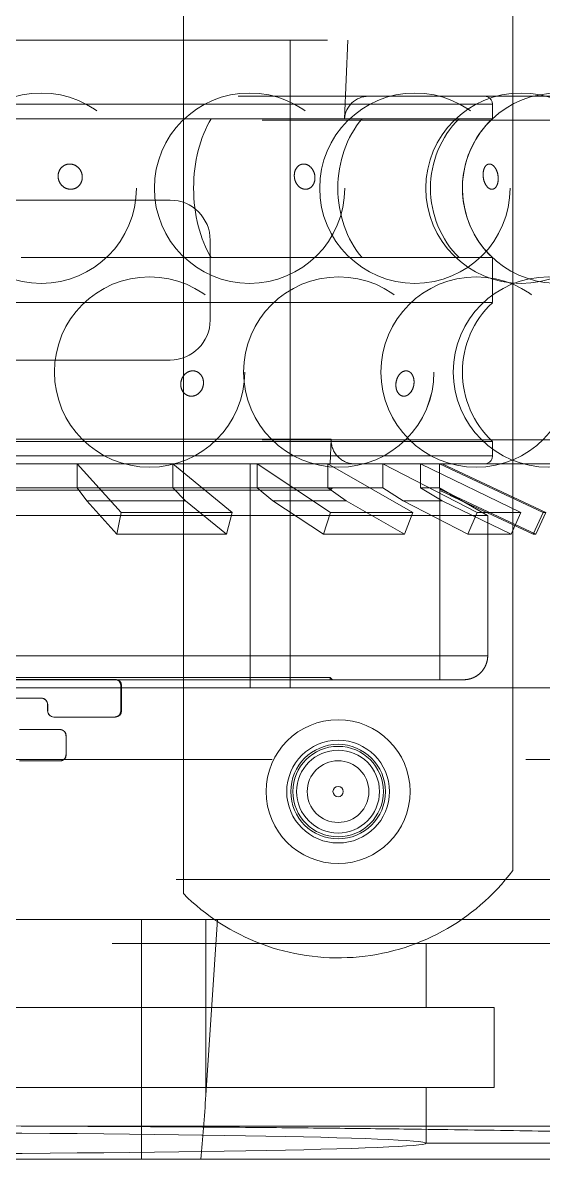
# Model space of a CAD drawing. Header units: millimetres. Extents: x -654804 to -654016, y 0 to 722.
# Drawn here: x -654461.7 to -654429.1, y 204.4 to 275.5 of the extents above; entities that cross this region are included whole.
import ezdxf

# ---------------------------------------------------------------- set-up
doc = ezdxf.new("R2010")
doc.units = ezdxf.units.MM
doc.linetypes.add('HIDDEN', pattern=[9.525, 6.35, -3.175])
for name, color, linetype, lineweight in [('Estreito visível (ISO)', 7, 'Continuous', 9), ('OCULTO', 3, 'HIDDEN', 5), ('Visível (ISO)', 7, 'Continuous', 9)]:
    doc.layers.add(name, color=color, linetype=linetype, lineweight=lineweight)

msp = doc.modelspace()

# ---------------------------------------------------------------- linework, layer by layer
at = {"layer": 'Estreito visível (ISO)'}
for p, q in [((-654460.135, 232.826), (-654460.138, 232.826)), ((-654460.135, 232.434), (-654460.138, 232.434)), ((-654411.755, 206.44), (-654458.804, 206.44))]:
    msp.add_line(p, q, dxfattribs=at)
msp.add_circle((-654441.975, 227.374), 2.591, dxfattribs=at)
at = {"layer": 'OCULTO', "ltscale": 5}
for p, q in [((-654474.388, 274.374), (-654441.371, 274.374)), ((-654444.975, 274.374), (-654444.975, 247.874)), ((-654441.575, 269.46), (-654441.371, 274.374)), ((-654416.475, 270.874), (-654533.475, 270.874)), ((-654432.325, 270.374), (-654517.625, 270.374)), ((-654432.325, 269.462), (-654432.325, 270.374)), ((-654414.975, 269.374), (-654474.975, 269.374)), ((-654441.575, 269.46), (-654474.392, 269.46)), ((-654449.906, 269.462), (-654461.795, 269.462)), ((-654440.47, 269.462), (-654449.906, 269.462)), ((-654434.412, 269.462), (-654440.47, 269.462)), ((-654432.325, 269.462), (-654434.412, 269.462)), ((-654452.475, 264.374), (-654467.475, 264.374)), ((-654449.975, 256.874), (-654449.975, 261.874)), ((-654449.906, 260.787), (-654461.795, 260.787)), ((-654440.47, 260.787), (-654449.906, 260.787)), ((-654434.412, 260.787), (-654440.47, 260.787)), ((-654432.325, 260.787), (-654434.412, 260.787)), ((-654432.325, 257.962), (-654432.325, 260.787)), ((-654432.325, 257.962), (-654517.625, 257.962)), ((-654467.475, 254.374), (-654452.475, 254.374)), ((-654432.325, 249.287), (-654517.625, 249.287)), ((-654414.975, 249.374), (-654474.975, 249.374)), ((-654470.472, 249.431), (-654442.41, 249.431)), ((-654442.475, 247.874), (-654442.41, 249.431)), ((-654432.325, 248.374), (-654432.325, 249.287)), ((-654432.325, 248.374), (-654517.625, 248.374)), ((-654444.975, 247.874), (-654534.975, 247.874)), ((-654458.281, 247.874), (-654458.281, 246.374)), ((-654458.281, 247.874), (-654455.534, 244.843)), ((-654452.318, 247.874), (-654452.318, 246.374)), ((-654448.59, 244.843), (-654452.318, 247.874)), ((-654447.475, 247.874), (-654447.475, 233.874)), ((-654447.044, 247.874), (-654447.044, 246.374)), ((-654447.044, 247.874), (-654442.448, 244.843)), ((-654444.975, 233.874), (-654444.975, 247.874)), ((-654416.475, 247.874), (-654444.975, 247.874)), ((-654442.618, 247.874), (-654442.618, 246.374)), ((-654437.294, 244.843), (-654442.618, 247.874)), ((-654439.175, 247.874), (-654439.175, 246.374)), ((-654439.175, 247.874), (-654433.284, 244.843)), ((-654436.821, 247.874), (-654436.821, 246.374)), ((-654430.542, 244.843), (-654436.821, 247.874)), ((-654435.625, 247.874), (-654435.625, 246.374)), ((-654435.625, 247.874), (-654429.15, 244.843)), ((-654435.475, 247.874), (-654428.975, 244.843)), ((-654442.475, 246.233), (-654470.451, 246.233)), ((-654458.281, 246.374), (-654464.751, 246.374)), ((-654457.691, 245.568), (-654458.281, 246.374)), ((-654452.318, 246.374), (-654458.281, 246.374)), ((-654452.318, 246.374), (-654451.517, 245.568)), ((-654447.044, 246.374), (-654452.318, 246.374)), ((-654446.056, 245.568), (-654447.044, 246.374)), ((-654442.618, 246.374), (-654447.044, 246.374)), ((-654442.618, 246.374), (-654441.474, 245.568)), ((-654439.175, 246.374), (-654442.618, 246.374)), ((-654442.475, 246.233), (-654442.333, 246.374)), ((-654442.475, 246.374), (-654442.475, 246.233)), ((-654437.91, 245.568), (-654439.175, 246.374)), ((-654436.821, 246.374), (-654435.472, 245.568)), ((-654435.625, 246.374), (-654436.821, 246.374)), ((-654435.619, 246.371), (-654435.625, 246.374)), ((-654435.619, 234.374), (-654435.619, 246.368)), ((-654435.619, 246.287), (-654429.609, 243.484)), ((-654434.969, 245.912), (-654435.619, 246.216)), ((-654455.802, 243.484), (-654457.691, 245.568)), ((-654457.691, 245.568), (-654451.517, 245.568)), ((-654451.517, 245.568), (-654448.954, 243.484)), ((-654442.896, 243.484), (-654446.056, 245.568)), ((-654446.056, 245.568), (-654441.474, 245.568)), ((-654441.474, 245.568), (-654437.813, 243.484)), ((-654433.859, 243.484), (-654437.91, 245.568)), ((-654437.91, 245.568), (-654435.472, 245.568)), ((-654435.472, 245.568), (-654431.154, 243.484)), ((-654434.234, 245.568), (-654434.969, 245.994)), ((-654434.969, 245.994), (-654434.969, 245.912)), ((-654429.781, 243.484), (-654434.234, 245.568)), ((-654434.234, 245.568), (-654434.228, 245.568)), ((-654432.619, 244.642), (-654471.475, 244.642)), ((-654455.534, 244.843), (-654455.802, 243.484)), ((-654448.59, 244.843), (-654455.534, 244.843)), ((-654448.954, 243.484), (-654448.59, 244.843)), ((-654442.448, 244.843), (-654442.896, 243.484)), ((-654437.294, 244.843), (-654442.448, 244.843)), ((-654437.813, 243.484), (-654437.294, 244.843)), ((-654433.284, 244.843), (-654433.859, 243.484)), ((-654430.542, 244.843), (-654433.284, 244.843)), ((-654432.619, 235.874), (-654432.619, 244.642)), ((-654431.154, 243.484), (-654430.542, 244.843)), ((-654429.15, 244.843), (-654429.781, 243.484)), ((-654429.609, 243.484), (-654428.975, 244.843)), ((-654428.975, 244.843), (-654429.15, 244.843)), ((-654448.954, 243.484), (-654455.802, 243.484)), ((-654437.813, 243.484), (-654442.896, 243.484)), ((-654431.154, 243.484), (-654433.859, 243.484)), ((-654429.609, 243.484), (-654429.781, 243.484)), ((-654432.619, 235.874), (-654471.475, 235.874)), ((-654434.124, 234.374), (-654471.475, 234.374)), ((-654470.451, 234.516), (-654442.475, 234.516)), ((-654455.563, 234.004), (-654455.563, 232.434)), ((-654455.51, 234.004), (-654455.563, 234.004)), ((-654442.475, 234.516), (-654442.333, 234.374)), ((-654442.475, 234.516), (-654442.475, 234.374)), ((-654447.475, 233.874), (-654529.975, 233.874)), ((-654447.475, 233.874), (-654444.975, 233.874)), ((-654414.975, 233.874), (-654444.975, 233.874)), ((-654455.51, 232.434), (-654455.563, 232.434)), ((-654458.989, 230.863), (-654458.989, 229.685)), ((-654458.979, 230.863), (-654458.989, 230.863)), ((-654458.979, 229.685), (-654458.989, 229.685)), ((-654398.475, 229.374), (-654469.975, 229.374)), ((-654420.35, 221.874), (-654529.6, 221.874)), ((-654454.269, 204.374), (-654454.269, 219.374)), ((-654450.244, 208.386), (-654449.524, 219.374)), ((-654450.244, 208.386), (-654450.244, 219.374)), ((-654449.524, 219.374), (-654449.704, 219.374)), ((-654434.245, 219.374), (-654449.524, 219.374)), ((-654424.35, 217.874), (-654525.6, 217.874)), ((-654436.475, 217.874), (-654436.475, 213.874)), ((-654436.475, 213.874), (-654436.475, 217.874)), ((-654432.225, 213.874), (-654517.725, 213.874)), ((-654432.225, 208.874), (-654432.225, 213.874)), ((-654432.225, 213.874), (-654432.225, 213.874)), ((-654432.225, 213.874), (-654432.225, 208.874)), ((-654432.225, 208.874), (-654517.725, 208.874)), ((-654436.475, 208.874), (-654436.475, 205.374)), ((-654436.475, 205.374), (-654436.475, 208.874)), ((-654432.225, 208.874), (-654432.225, 208.874))]:
    msp.add_line(p, q, dxfattribs=at)
for centre, radius in [((-654460.535, 265.124), 5.953), ((-654447.509, 265.124), 5.953), ((-654437.172, 265.124), 5.953), ((-654430.535, 265.124), 5.953), ((-654453.761, 253.624), 5.953), ((-654453.761, 253.624), 5.953), ((-654441.934, 253.624), 5.953), ((-654441.933, 253.624), 5.953), ((-654433.34, 253.624), 5.953), ((-654433.34, 253.624), 5.953), ((-654428.823, 253.624), 5.953), ((-654428.823, 253.624), 5.953), ((-654441.975, 227.374), 2.832)]:
    msp.add_circle(centre, radius, dxfattribs=at)
for centre, radius, start, end in [((-654428.248, 265.124), 5.953, 14.69605, 359.33391), ((-654440.078, 269.374), 1.5, 90, 176.73488), ((-654432.825, 270.374), 0.5, 0, 90), ((-654428.248, 265.124), 5.953, 133.22497, 226.77503), ((-654452.475, 261.874), 2.5, 0, 90), ((-654428.248, 253.624), 5.953, 133.22497, 226.77503), ((-654452.475, 256.874), 2.5, 270, 0), ((-654440.911, 249.374), 1.5, 177.85117, 270), ((-654432.825, 248.374), 0.5, 270, 0)]:
    msp.add_arc(centre, radius, start, end, dxfattribs=at)
for centre, major_axis, ratio, start_param, end_param in [((-654447.509, 265.124), (0, 5.953), 0.587785, 0.754418, 2.387175), ((-654437.172, 265.124), (0, 5.953), 0.809017, 0.754418, 2.387175), ((-654430.535, 265.124), (0, 5.953), 0.951057, 0.754418, 2.387175), ((-654454.269, 221.739), (0, -31.596), 0.140541, 0.988911, 1.134464)]:
    msp.add_ellipse(centre, major_axis=major_axis, ratio=ratio, start_param=start_param, end_param=end_param, dxfattribs=at)
for points, knots in [([(-654458.756, 266.635), (-654458.819, 266.635), (-654458.908, 266.625), (-654459.089, 266.559), (-654459.181, 266.504), (-654459.333, 266.355), (-654459.394, 266.259), (-654459.471, 266.054), (-654459.486, 265.944), (-654459.479, 265.746), (-654459.455, 265.636), (-654459.363, 265.43), (-654459.294, 265.335), (-654459.131, 265.186), (-654459.035, 265.13), (-654458.849, 265.065), (-654458.759, 265.055), (-654458.633, 265.055), (-654458.543, 265.065), (-654458.362, 265.13), (-654458.27, 265.186), (-654458.119, 265.335), (-654458.057, 265.43), (-654457.98, 265.636), (-654457.965, 265.746), (-654457.973, 265.944), (-654457.996, 266.054), (-654458.089, 266.259), (-654458.158, 266.355), (-654458.32, 266.504), (-654458.417, 266.559), (-654458.603, 266.625), (-654458.693, 266.635), (-654458.756, 266.635)], [0, 0, 0, 0, 0.0198918, 0.0198918, 0.0397835, 0.0397835, 0.0596753, 0.0596753, 0.0795671, 0.0795671, 0.0994588, 0.0994588, 0.1193506, 0.1193506, 0.1392423, 0.1392423, 0.1591341, 0.1591341, 0.1790259, 0.1790259, 0.1989176, 0.1989176, 0.2188094, 0.2188094, 0.2387012, 0.2387012, 0.2585929, 0.2585929, 0.2784847, 0.2784847, 0.2983765, 0.2983765, 0.3182682, 0.3182682, 0.3182682, 0.3182682]), ([(-654444.125, 266.635), (-654444.178, 266.635), (-654444.254, 266.625), (-654444.405, 266.559), (-654444.481, 266.504), (-654444.604, 266.355), (-654444.653, 266.259), (-654444.71, 266.054), (-654444.718, 265.944), (-654444.704, 265.746), (-654444.68, 265.636), (-654444.593, 265.43), (-654444.53, 265.335), (-654444.386, 265.186), (-654444.302, 265.13), (-654444.141, 265.065), (-654444.064, 265.055), (-654443.957, 265.055), (-654443.881, 265.065), (-654443.73, 265.13), (-654443.654, 265.186), (-654443.531, 265.335), (-654443.482, 265.43), (-654443.425, 265.636), (-654443.417, 265.746), (-654443.431, 265.944), (-654443.455, 266.054), (-654443.542, 266.259), (-654443.605, 266.355), (-654443.749, 266.504), (-654443.833, 266.559), (-654443.994, 266.625), (-654444.071, 266.635), (-654444.125, 266.635)], [0, 0, 0, 0, 0.0198918, 0.0198918, 0.0397835, 0.0397835, 0.0596753, 0.0596753, 0.0795671, 0.0795671, 0.0994588, 0.0994588, 0.1193506, 0.1193506, 0.1392423, 0.1392423, 0.1591341, 0.1591341, 0.1790259, 0.1790259, 0.1989176, 0.1989176, 0.2188094, 0.2188094, 0.2387012, 0.2387012, 0.2585929, 0.2585929, 0.2784847, 0.2784847, 0.2983765, 0.2983765, 0.3182682, 0.3182682, 0.3182682, 0.3182682]), ([(-654432.513, 266.635), (-654432.552, 266.635), (-654432.606, 266.625), (-654432.714, 266.559), (-654432.766, 266.504), (-654432.848, 266.355), (-654432.879, 266.259), (-654432.911, 266.054), (-654432.912, 265.944), (-654432.892, 265.746), (-654432.87, 265.636), (-654432.797, 265.43), (-654432.747, 265.335), (-654432.635, 265.186), (-654432.571, 265.13), (-654432.451, 265.065), (-654432.395, 265.055), (-654432.317, 265.055), (-654432.263, 265.065), (-654432.156, 265.13), (-654432.103, 265.186), (-654432.021, 265.335), (-654431.99, 265.43), (-654431.958, 265.636), (-654431.957, 265.746), (-654431.977, 265.944), (-654431.999, 266.054), (-654432.072, 266.259), (-654432.122, 266.355), (-654432.234, 266.504), (-654432.298, 266.559), (-654432.418, 266.625), (-654432.474, 266.635), (-654432.513, 266.635)], [0, 0, 0, 0, 0.0198918, 0.0198918, 0.0397835, 0.0397835, 0.0596753, 0.0596753, 0.0795671, 0.0795671, 0.0994588, 0.0994588, 0.1193506, 0.1193506, 0.1392423, 0.1392423, 0.1591341, 0.1591341, 0.1790259, 0.1790259, 0.1989176, 0.1989176, 0.2188094, 0.2188094, 0.2387012, 0.2387012, 0.2585929, 0.2585929, 0.2784847, 0.2784847, 0.2983765, 0.2983765, 0.3182682, 0.3182682, 0.3182682, 0.3182682]), ([(-654451.059, 253.696), (-654451.118, 253.696), (-654451.203, 253.687), (-654451.379, 253.621), (-654451.471, 253.565), (-654451.627, 253.415), (-654451.693, 253.32), (-654451.785, 253.114), (-654451.809, 253.003), (-654451.82, 252.805), (-654451.808, 252.694), (-654451.74, 252.488), (-654451.684, 252.392), (-654451.545, 252.243), (-654451.459, 252.187), (-654451.29, 252.121), (-654451.206, 252.111), (-654451.088, 252.111), (-654451.003, 252.121), (-654450.827, 252.187), (-654450.735, 252.243), (-654450.579, 252.392), (-654450.512, 252.488), (-654450.421, 252.694), (-654450.397, 252.805), (-654450.386, 253.003), (-654450.398, 253.114), (-654450.466, 253.32), (-654450.522, 253.415), (-654450.661, 253.565), (-654450.747, 253.621), (-654450.916, 253.687), (-654450.999, 253.696), (-654451.059, 253.696)], [0, 0, 0, 0, 0.0199596, 0.0199596, 0.0399192, 0.0399192, 0.0598788, 0.0598788, 0.0798384, 0.0798384, 0.099798, 0.099798, 0.1197576, 0.1197576, 0.1397172, 0.1397172, 0.1596768, 0.1596768, 0.1796364, 0.1796364, 0.199596, 0.199596, 0.2195556, 0.2195556, 0.2395152, 0.2395152, 0.2594748, 0.2594748, 0.2794344, 0.2794344, 0.299394, 0.299394, 0.3193536, 0.3193536, 0.3193536, 0.3193536]), ([(-654451.058, 253.696), (-654450.999, 253.696), (-654450.915, 253.687), (-654450.746, 253.621), (-654450.661, 253.565), (-654450.522, 253.415), (-654450.465, 253.32), (-654450.397, 253.114), (-654450.386, 253.003), (-654450.397, 252.805), (-654450.421, 252.694), (-654450.512, 252.488), (-654450.579, 252.392), (-654450.735, 252.243), (-654450.826, 252.187), (-654451.003, 252.121), (-654451.087, 252.111), (-654451.206, 252.111), (-654451.29, 252.121), (-654451.459, 252.187), (-654451.544, 252.243), (-654451.683, 252.392), (-654451.739, 252.488), (-654451.807, 252.694), (-654451.819, 252.805), (-654451.808, 253.003), (-654451.784, 253.114), (-654451.693, 253.32), (-654451.626, 253.415), (-654451.47, 253.565), (-654451.379, 253.621), (-654451.202, 253.687), (-654451.117, 253.696), (-654451.058, 253.696)], [0, 0, 0, 0, 0.0199596, 0.0199596, 0.0399192, 0.0399192, 0.0598788, 0.0598788, 0.0798384, 0.0798384, 0.099798, 0.099798, 0.1197576, 0.1197576, 0.1397172, 0.1397172, 0.1596768, 0.1596768, 0.1796364, 0.1796364, 0.199596, 0.199596, 0.2195556, 0.2195556, 0.2395152, 0.2395152, 0.2594748, 0.2594748, 0.2794344, 0.2794344, 0.299394, 0.299394, 0.3193536, 0.3193536, 0.3193536, 0.3193536]), ([(-654437.724, 253.696), (-654437.772, 253.696), (-654437.839, 253.687), (-654437.982, 253.621), (-654438.057, 253.565), (-654438.187, 253.415), (-654438.244, 253.32), (-654438.325, 253.114), (-654438.349, 253.003), (-654438.367, 252.805), (-654438.362, 252.694), (-654438.317, 252.488), (-654438.276, 252.392), (-654438.172, 252.243), (-654438.107, 252.187), (-654437.975, 252.121), (-654437.909, 252.111), (-654437.815, 252.111), (-654437.748, 252.121), (-654437.605, 252.187), (-654437.53, 252.243), (-654437.4, 252.392), (-654437.343, 252.488), (-654437.261, 252.694), (-654437.237, 252.805), (-654437.22, 253.003), (-654437.225, 253.114), (-654437.27, 253.32), (-654437.311, 253.415), (-654437.415, 253.565), (-654437.48, 253.621), (-654437.611, 253.687), (-654437.677, 253.696), (-654437.724, 253.696)], [0, 0, 0, 0, 0.0199596, 0.0199596, 0.0399192, 0.0399192, 0.0598788, 0.0598788, 0.0798384, 0.0798384, 0.099798, 0.099798, 0.1197576, 0.1197576, 0.1397172, 0.1397172, 0.1596768, 0.1596768, 0.1796364, 0.1796364, 0.199596, 0.199596, 0.2195556, 0.2195556, 0.2395152, 0.2395152, 0.2594748, 0.2594748, 0.2794344, 0.2794344, 0.299394, 0.299394, 0.3193536, 0.3193536, 0.3193536, 0.3193536]), ([(-654437.724, 253.696), (-654437.677, 253.696), (-654437.611, 253.687), (-654437.48, 253.621), (-654437.414, 253.565), (-654437.31, 253.415), (-654437.27, 253.32), (-654437.225, 253.114), (-654437.22, 253.003), (-654437.237, 252.805), (-654437.261, 252.694), (-654437.342, 252.488), (-654437.399, 252.392), (-654437.529, 252.243), (-654437.605, 252.187), (-654437.747, 252.121), (-654437.815, 252.111), (-654437.909, 252.111), (-654437.975, 252.121), (-654438.106, 252.187), (-654438.172, 252.243), (-654438.276, 252.392), (-654438.316, 252.488), (-654438.362, 252.694), (-654438.366, 252.805), (-654438.349, 253.003), (-654438.325, 253.114), (-654438.244, 253.32), (-654438.187, 253.415), (-654438.057, 253.565), (-654437.982, 253.621), (-654437.839, 253.687), (-654437.771, 253.696), (-654437.724, 253.696)], [0, 0, 0, 0, 0.0199596, 0.0199596, 0.0399192, 0.0399192, 0.0598788, 0.0598788, 0.0798384, 0.0798384, 0.099798, 0.099798, 0.1197576, 0.1197576, 0.1397172, 0.1397172, 0.1596768, 0.1596768, 0.1796364, 0.1796364, 0.199596, 0.199596, 0.2195556, 0.2195556, 0.2395152, 0.2395152, 0.2594748, 0.2594748, 0.2794344, 0.2794344, 0.299394, 0.299394, 0.3193536, 0.3193536, 0.3193536, 0.3193536]), ([(-654434.124, 234.374), (-654434.031, 234.374), (-654433.93, 234.383), (-654433.731, 234.423), (-654433.633, 234.453), (-654433.462, 234.524), (-654433.371, 234.571), (-654433.203, 234.684), (-654433.125, 234.749), (-654432.993, 234.88), (-654432.928, 234.958), (-654432.816, 235.126), (-654432.769, 235.215), (-654432.698, 235.386), (-654432.668, 235.483), (-654432.628, 235.681), (-654432.619, 235.782), (-654432.619, 235.874)], [-2.225392, -2.225392, -2.225392, -2.225392, -1.946386, -1.946386, -1.66738, -1.66738, -1.388917, -1.388917, -1.110454, -1.110454, -0.832599, -0.832599, -0.554744, -0.554744, -0.277372, -0.277372, 0, 0, 0, 0]), ([(-654455.942, 234.397), (-654455.895, 234.397), (-654455.844, 234.387), (-654455.75, 234.347), (-654455.708, 234.316), (-654455.641, 234.247), (-654455.611, 234.202), (-654455.573, 234.106), (-654455.563, 234.053), (-654455.563, 234.004)], [0.5925314, 0.5925314, 0.5925314, 0.5925314, 0.7409974, 0.7409974, 0.8894634, 0.8894634, 1.0373234, 1.0373234, 1.1851834, 1.1851834, 1.1851834, 1.1851834]), ([(-654455.563, 232.434), (-654455.563, 232.384), (-654455.573, 232.332), (-654455.611, 232.235), (-654455.641, 232.191), (-654455.708, 232.121), (-654455.75, 232.091), (-654455.844, 232.051), (-654455.895, 232.041), (-654455.942, 232.041)], [-1.1851834, -1.1851834, -1.1851834, -1.1851834, -1.0373234, -1.0373234, -0.8894634, -0.8894634, -0.7409974, -0.7409974, -0.5925314, -0.5925314, -0.5925314, -0.5925314]), ([(-654459.372, 231.256), (-654459.324, 231.256), (-654459.272, 231.246), (-654459.178, 231.206), (-654459.135, 231.176), (-654459.067, 231.106), (-654459.038, 231.062), (-654458.999, 230.965), (-654458.989, 230.912), (-654458.989, 230.863)], [0.5916827, 0.5916827, 0.5916827, 0.5916827, 0.7396665, 0.7396665, 0.8876503, 0.8876503, 1.0355317, 1.0355317, 1.1834132, 1.1834132, 1.1834132, 1.1834132]), ([(-654458.989, 229.685), (-654458.989, 229.636), (-654458.999, 229.584), (-654459.038, 229.487), (-654459.067, 229.443), (-654459.135, 229.373), (-654459.178, 229.343), (-654459.272, 229.303), (-654459.324, 229.293), (-654459.372, 229.293)], [1.1834132, 1.1834132, 1.1834132, 1.1834132, 1.3312946, 1.3312946, 1.479176, 1.479176, 1.6271598, 1.6271598, 1.7751436, 1.7751436, 1.7751436, 1.7751436])]:
    msp.add_open_spline(points, degree=3, knots=knots, dxfattribs=at)
for points, weights in [([(-654435.619, 246.368), (-654435.619, 246.369), (-654435.619, 246.371)], [1.00024539297, 1.00019062915, 1.00013535102]), ([(-654434.969, 245.994), (-654435.297, 246.183), (-654435.619, 246.368)], [1.00023587986, 1.00015372377, 1.00000509728]), ([(-654434.969, 245.912), (-654434.602, 245.742), (-654434.228, 245.568)], [1.00075636282, 1.00097974336, 1.00111944367]), ([(-654432.619, 244.642), (-654433.439, 245.114), (-654434.228, 245.568)], [1, 1.00035451558, 1.00033655733])]:
    msp.add_rational_spline(points, weights, degree=2, dxfattribs=at)
at = {"layer": 'Visível (ISO)'}
for p, q in [((-654451.651, 220.998), (-654451.651, 297.75)), ((-654431.058, 222.433), (-654431.058, 296.316)), ((-654461.677, 234.397), (-654467.073, 234.397)), ((-654455.895, 234.397), (-654461.677, 234.397)), ((-654455.51, 232.434), (-654455.51, 234.004)), ((-654463.989, 233.219), (-654461.677, 233.219)), ((-654461.677, 233.219), (-654460.52, 233.219)), ((-654460.138, 232.434), (-654460.138, 232.826)), ((-654460.135, 232.826), (-654460.135, 232.434)), ((-654459.75, 232.041), (-654459.755, 232.041)), ((-654459.75, 232.041), (-654455.895, 232.041)), ((-654461.677, 231.256), (-654461.903, 231.256)), ((-654459.364, 231.256), (-654461.677, 231.256)), ((-654458.979, 229.685), (-654458.979, 230.863)), ((-654461.903, 229.293), (-654461.677, 229.293)), ((-654461.677, 229.293), (-654459.364, 229.293)), ((-654500.245, 219.374), (-654449.704, 219.374)), ((-654434.245, 219.374), (-654425.985, 219.374)), ((-654412.218, 205.374), (-654436.475, 205.374)), ((-654436.475, 205.373), (-654436.475, 205.374)), ((-654436.475, 205.373), (-654411.838, 205.373)), ((-654412.629, 204.374), (-654537.32, 204.374))]:
    msp.add_line(p, q, dxfattribs=at)
for radius in [4.5, 3.214, 2.958, 1.929, 0.321]:
    msp.add_circle((-654441.975, 227.374), radius, dxfattribs=at)
msp.add_arc((-654441.975, 230.62), 13.646, 224.83867, 323.1301, dxfattribs=at)
for centre, major_axis, ratio, start_param, end_param in [((-654455.895, 234.004), (0, 0.393), 0.98179, 4.712389, 6.283185), ((-654460.52, 232.826), (0, 0.393), 0.98179, 4.712389, 6.283185), ((-654459.75, 232.434), (0, -0.393), 0.98179, 4.712389, 6.283185), ((-654455.895, 232.434), (0, -0.393), 0.98179, 0, 1.570796), ((-654459.364, 230.863), (0, 0.393), 0.98179, 4.712389, 6.283185), ((-654459.364, 229.685), (0, -0.393), 0.98179, 0, 1.570796), ((-654474.975, 205.377), (-63.032, 0), 0.017455, 4.452933, 4.971845), ((-654474.975, 205.373), (38.5, 0), 0.017455, 0.000779, 3.140813), ((-654474.975, 205.373), (38.5, 0), 0.017455, 3.141593, 6.283185)]:
    msp.add_ellipse(centre, major_axis=major_axis, ratio=ratio, start_param=start_param, end_param=end_param, dxfattribs=at)
for points, knots in [([(-654460.138, 232.826), (-654460.138, 232.875), (-654460.148, 232.928), (-654460.187, 233.025), (-654460.217, 233.069), (-654460.285, 233.139), (-654460.328, 233.169), (-654460.423, 233.209), (-654460.474, 233.219), (-654460.522, 233.219)], [1.1831617, 1.1831617, 1.1831617, 1.1831617, 1.3310459, 1.3310459, 1.47893, 1.47893, 1.6268422, 1.6268422, 1.7747544, 1.7747544, 1.7747544, 1.7747544]), ([(-654459.755, 232.041), (-654459.803, 232.041), (-654459.854, 232.051), (-654459.949, 232.091), (-654459.992, 232.121), (-654460.06, 232.191), (-654460.09, 232.235), (-654460.129, 232.332), (-654460.138, 232.384), (-654460.138, 232.434)], [-0.5916355, -0.5916355, -0.5916355, -0.5916355, -0.4436985, -0.4436985, -0.2957616, -0.2957616, -0.1478808, -0.1478808, 0, 0, 0, 0]), ([(-654458.804, 206.44), (-654457.214, 206.433), (-654455.647, 206.424), (-654451.894, 206.401), (-654449.755, 206.386), (-654446.918, 206.362), (-654446.047, 206.354), (-654444.287, 206.338), (-654443.399, 206.329), (-654441.648, 206.311), (-654440.785, 206.301), (-654439.125, 206.282), (-654438.327, 206.272), (-654436.492, 206.248), (-654435.378, 206.233), (-654433.169, 206.2), (-654432.072, 206.183), (-654429.954, 206.147), (-654428.933, 206.128), (-654427.008, 206.09), (-654426.105, 206.071), (-654424.045, 206.025), (-654422.834, 205.995), (-654420.556, 205.931), (-654419.488, 205.898), (-654417.564, 205.829), (-654416.707, 205.794), (-654415.236, 205.723), (-654414.622, 205.688), (-654413.723, 205.627), (-654413.365, 205.597), (-654412.784, 205.537), (-654412.561, 205.506), (-654412.271, 205.444), (-654412.205, 205.413), (-654412.214, 205.379), (-654412.216, 205.377), (-654412.218, 205.374)], [336.260014, 336.260014, 336.260014, 336.260014, 340.805017, 340.805017, 347.449602, 347.449602, 350.24119, 350.24119, 353.032778, 353.032778, 355.824366, 355.824366, 358.615955, 358.615955, 362.670524, 362.670524, 366.725093, 366.725093, 370.779662, 370.779662, 374.834231, 374.834231, 380.867474, 380.867474, 386.900716, 386.900716, 392.933959, 392.933959, 398.967202, 398.967202, 403.870868, 403.870868, 408.774534, 408.774534, 413.6782, 413.6782, 414.126786, 414.126786, 414.126786, 414.126786])]:
    msp.add_open_spline(points, degree=3, knots=knots, dxfattribs=at)

doc.saveas('drawing.dxf')
